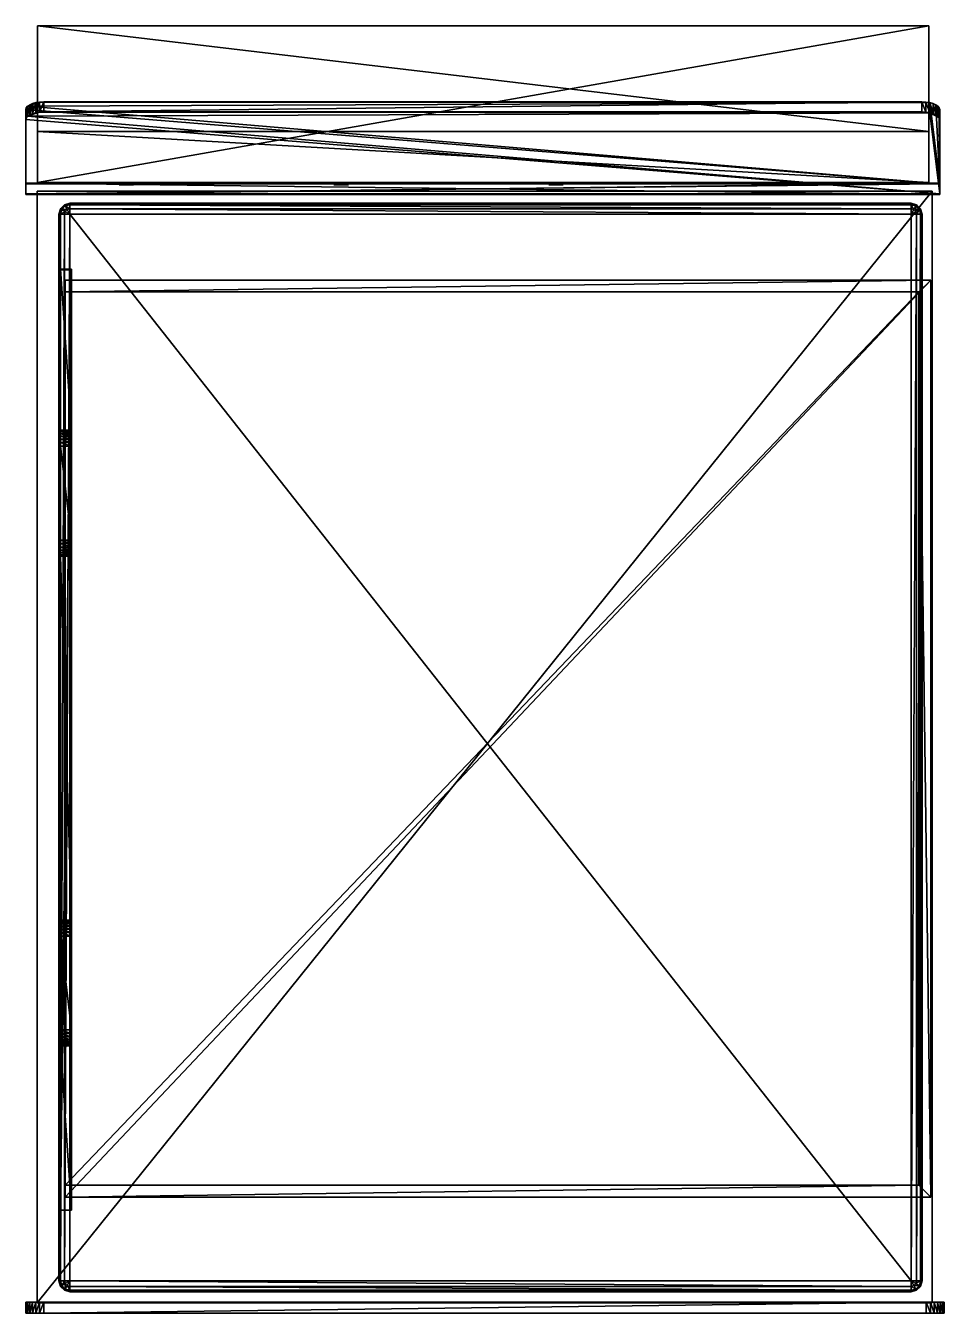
# Model space of a CAD drawing. Header units: centimetres. Extents: x -825 to 825, y -1155 to 1155.
import ezdxf

# ---------------------------------------------------------------- set-up
doc = ezdxf.new("R2010")
doc.units = ezdxf.units.CM
for name, color, linetype, true_color in [('beige', 7, 'Continuous', 0xb11b58), ('beige001', 7, 'Continuous', 0xb11b58), ('fabric', 7, 'Continuous', 0xb11b58), ('grey', 7, 'Continuous', 0xb11b58)]:
    doc.layers.add(name, color=color, linetype=linetype, true_color=true_color)

msp = doc.modelspace()

# ---------------------------------------------------------------- meshes
at = {"layer": 'beige', "color": 116, "true_color": 0x06873a}
mesh = msp.add_polyface(dxfattribs=at)
corners = [(-792.4, 1018.6, 476.4), (-799.7, 1018.2, 475.7), (-806.5, 1017.2, 473.5), (-812.5, 1015.6, 470), (-817.5, 1013.5, 465.5), (-821.3, 1010.9, 460), (-823.8, 1008.1, 453.9), (-824.6, 1004.9, 447.2), (-792.4, 1000.4, 484.9), (-799.7, 1000.1, 484.1), (-806.5, 999.1, 481.9), (-812.5, 997.4, 478.5), (-817.5, 995.3, 473.9), (-821.3, 992.8, 468.5), (-823.8, 989.9, 462.3), (-824.6, 986.8, 455.6), (784.3, 1018.6, 476.4), (791.7, 1018.2, 475.7), (791.7, 1000.1, 484.1), (784.3, 1000.4, 484.9), (798.5, 1017.2, 473.5), (798.5, 999.1, 481.9), (804.5, 1015.6, 470), (804.5, 997.4, 478.5), (809.5, 1013.5, 465.5), (809.5, 995.3, 473.9), (813.3, 1010.9, 460), (813.3, 992.8, 468.5), (815.7, 1008.1, 453.9), (815.7, 989.9, 462.3), (816.6, 1004.9, 447.2), (816.6, 986.8, 455.6), (-824.6, 871.7, 161.5), (-824.6, 853.6, 170), (816.6, 871.7, 161.5), (816.6, 853.6, 170), (-792.4, -1135.1, 88.6), (-799.8, -1135.1, 87.8), (-806.5, -1135.1, 85.4), (-812.5, -1135.1, 81.6), (-817.5, -1135.1, 76.6), (-821.3, -1135.1, 70.6), (-823.8, -1135.1, 63.8), (-824.6, -1135.1, 56.4), (-792.4, -1155.1, 88.6), (-799.8, -1155.1, 87.8), (-806.5, -1155.1, 85.4), (-812.5, -1155.1, 81.6), (-817.5, -1155.1, 76.6), (-821.3, -1155.1, 70.6), (-823.8, -1155.1, 63.8), (-824.6, -1155.1, 56.4), (792.4, -1135.1, 88.6), (799.8, -1135.1, 87.8), (799.8, -1155.1, 87.8), (792.4, -1155.1, 88.6), (806.5, -1135.1, 85.4), (806.5, -1155.1, 85.4), (812.5, -1135.1, 81.6), (812.5, -1155.1, 81.6), (817.5, -1135.1, 76.6), (817.5, -1155.1, 76.6), (821.3, -1135.1, 70.6), (821.3, -1155.1, 70.6), (823.8, -1135.1, 63.8), (823.8, -1155.1, 63.8), (824.6, -1135.1, 56.4), (824.6, -1155.1, 56.4), (-824.6, -1135.1, -484.7), (-824.6, -1155.1, -484.7), (824.6, -1135.1, -484.7), (824.6, -1155.1, -484.7)]
mesh.append_faces([[corners[k] for k in face] for face in [(34, 7, 5), (5, 3, 1), (1, 16, 20), (5, 1, 20), (34, 5, 20), (34, 20, 24), (28, 34, 24), (21, 19, 9), (9, 11, 13), (21, 9, 13), (13, 15, 35), (21, 13, 35), (21, 35, 29), (25, 21, 29), (70, 43, 41), (41, 39, 37), (37, 52, 56), (41, 37, 56), (70, 41, 56), (70, 56, 60), (64, 70, 60), (57, 55, 45), (45, 47, 49), (57, 45, 49), (49, 51, 71), (57, 49, 71), (57, 71, 65), (61, 57, 65)]], dxfattribs={"vtx0": -1, "vtx1": -1, "vtx2": -1, "color": 116})
mesh.append_faces([[corners[k] for k in face] for face in [(26, 28, 24), (27, 25, 29), (62, 64, 60), (63, 61, 65)]], dxfattribs={"vtx1": -1, "color": 116})
mesh.append_faces([[corners[k] for k in face] for face in [(9, 8, 0), (0, 1, 9), (10, 9, 1), (1, 2, 10), (11, 10, 2), (2, 3, 11), (12, 11, 3), (3, 4, 12), (13, 12, 4), (4, 5, 13), (14, 13, 5), (5, 6, 14), (15, 14, 6), (6, 7, 15), (32, 33, 15), (15, 7, 32), (18, 17, 16), (16, 19, 18), (21, 20, 17), (17, 18, 21), (23, 22, 20), (20, 21, 23), (25, 24, 22), (22, 23, 25), (27, 26, 24), (24, 25, 27), (29, 28, 26), (26, 27, 29), (31, 30, 28), (28, 29, 31), (31, 35, 34), (34, 30, 31), (28, 30, 34), (34, 32, 7), (7, 6, 5), (5, 4, 3), (3, 2, 1), (1, 0, 16), (16, 17, 20), (20, 22, 24), (25, 23, 21), (21, 18, 19), (19, 8, 9), (9, 10, 11), (11, 12, 13), (13, 14, 15), (15, 33, 35), (35, 31, 29), (8, 19, 16), (16, 0, 8), (34, 35, 33), (33, 32, 34), (45, 44, 36), (36, 37, 45), (46, 45, 37), (37, 38, 46), (47, 46, 38), (38, 39, 47), (48, 47, 39), (39, 40, 48), (49, 48, 40), (40, 41, 49), (50, 49, 41), (41, 42, 50), (51, 50, 42), (42, 43, 51), (68, 69, 51), (51, 43, 68), (54, 53, 52), (52, 55, 54), (57, 56, 53), (53, 54, 57), (59, 58, 56), (56, 57, 59), (61, 60, 58), (58, 59, 61), (63, 62, 60), (60, 61, 63), (65, 64, 62), (62, 63, 65), (67, 66, 64), (64, 65, 67), (67, 71, 70), (70, 66, 67), (64, 66, 70), (70, 68, 43), (43, 42, 41), (41, 40, 39), (39, 38, 37), (37, 36, 52), (52, 53, 56), (56, 58, 60), (61, 59, 57), (57, 54, 55), (55, 44, 45), (45, 46, 47), (47, 48, 49), (49, 50, 51), (51, 69, 71), (71, 67, 65), (44, 55, 52), (52, 36, 44)]], dxfattribs={"vtx2": -1, "color": 116})
at = {"layer": 'beige001', "color": 116, "true_color": 0x06873a}
mesh = msp.add_polyface(dxfattribs=at)
corners = [(114.4, 869.4, 117.7), (140.6, 869.4, 117.7), (114.4, 869.4, 188.6), (140.6, 869.4, 188.6), (-271.4, 869.4, 117.7), (-245.1, 869.4, 117.7), (-271.4, 869.4, 188.6), (-245.1, 869.4, 188.6), (-657.1, 869.4, 117.7), (-630.9, 869.4, 117.7), (-657.1, 869.4, 188.6), (-630.9, 869.4, 188.6)]
mesh.append_faces([[corners[k] for k in face] for face in [(0, 1, 3), (3, 2, 0), (4, 5, 7), (7, 6, 4), (8, 9, 11), (11, 10, 8)]], dxfattribs={"vtx2": -1, "color": 116})
at = {"layer": 'fabric', "color": 116, "true_color": 0x06873a}
mesh = msp.add_polyface(dxfattribs=at)
corners = [(-745.4, 817.1, 65.2), (765.3, 817.1, 65.2), (-745.4, -1097.1, 65.2), (765.3, -1097.1, 65.2), (-745.4, 826.8, 62.6), (-750.2, 825.5, 62.6), (-753.8, 821.9, 62.6), (-755.1, 817.1, 62.6), (-755.1, -1097.1, 62.6), (-753.8, -1102, 62.6), (-750.2, -1105.6, 62.6), (-745.4, -1106.9, 62.6), (765.3, -1106.9, 62.6), (770.1, -1105.6, 62.6), (773.7, -1102, 62.6), (775, -1097.1, 62.6), (775, 817.1, 62.6), (773.7, 821.9, 62.6), (770.1, 825.5, 62.6), (765.3, 826.8, 62.6), (-745.4, 834, 55.4), (-753.8, 831.7, 55.4), (-760, 825.5, 55.4), (-762.3, 817.1, 55.4), (-762.3, -1097.1, 55.4), (-760, -1105.6, 55.4), (-753.8, -1111.7, 55.4), (-745.4, -1114, 55.4), (765.3, -1114, 55.4), (773.7, -1111.7, 55.4), (779.9, -1105.6, 55.4), (782.2, -1097.1, 55.4), (782.2, 817.1, 55.4), (779.9, 825.5, 55.4), (773.7, 831.7, 55.4), (765.3, 834, 55.4), (-745.4, 836.6, 45.7), (-755.1, 834, 45.7), (-762.3, 826.8, 45.7), (-764.9, 817.1, 45.7), (-764.9, -1097.1, 45.7), (-762.3, -1106.9, 45.7), (-755.1, -1114, 45.7), (-745.4, -1116.6, 45.7), (765.3, -1116.6, 45.7), (775, -1114, 45.7), (782.2, -1106.9, 45.7), (784.8, -1097.1, 45.7), (784.8, 817.1, 45.7), (782.2, 826.8, 45.7), (775, 834, 45.7), (765.3, 836.6, 45.7), (-745.4, 836.6, -12.1), (-755.1, 834, -12.1), (-762.3, 826.8, -12.1), (-764.9, 817.1, -12.1), (-764.9, -1097.1, -12.1), (-762.3, -1106.9, -12.1), (-755.1, -1114, -12.1), (-745.4, -1116.6, -12.1), (765.3, -1116.6, -12.1), (775, -1114, -12.1), (782.2, -1106.9, -12.1), (784.8, -1097.1, -12.1), (784.8, 817.1, -12.1), (782.2, 826.8, -12.1), (775, 834, -12.1), (765.3, 836.6, -12.1)]
mesh.append_faces([[corners[k] for k in face] for face in [(0, 4, 5), (0, 5, 6), (0, 6, 7), (2, 8, 9), (2, 9, 10), (2, 10, 11), (3, 12, 13), (3, 13, 14), (3, 14, 15), (1, 16, 17), (1, 17, 18), (1, 18, 19)]], dxfattribs={"color": 116})
mesh.append_faces([[corners[k] for k in face] for face in [(3, 1, 0), (0, 2, 3), (8, 2, 0), (0, 7, 8), (12, 3, 2), (2, 11, 12), (16, 1, 3), (3, 15, 16), (4, 0, 1), (1, 19, 4), (21, 5, 4), (4, 20, 21), (22, 6, 5), (5, 21, 22), (23, 7, 6), (6, 22, 23), (24, 8, 7), (7, 23, 24), (25, 9, 8), (8, 24, 25), (26, 10, 9), (9, 25, 26), (27, 11, 10), (10, 26, 27), (28, 12, 11), (11, 27, 28), (29, 13, 12), (12, 28, 29), (30, 14, 13), (13, 29, 30), (31, 15, 14), (14, 30, 31), (32, 16, 15), (15, 31, 32), (33, 17, 16), (16, 32, 33), (34, 18, 17), (17, 33, 34), (35, 19, 18), (18, 34, 35), (20, 4, 19), (19, 35, 20), (37, 21, 20), (20, 36, 37), (38, 22, 21), (21, 37, 38), (39, 23, 22), (22, 38, 39), (40, 24, 23), (23, 39, 40), (41, 25, 24), (24, 40, 41), (42, 26, 25), (25, 41, 42), (43, 27, 26), (26, 42, 43), (44, 28, 27), (27, 43, 44), (45, 29, 28), (28, 44, 45), (46, 30, 29), (29, 45, 46), (47, 31, 30), (30, 46, 47), (48, 32, 31), (31, 47, 48), (49, 33, 32), (32, 48, 49), (50, 34, 33), (33, 49, 50), (51, 35, 34), (34, 50, 51), (36, 20, 35), (35, 51, 36), (53, 37, 36), (36, 52, 53), (54, 38, 37), (37, 53, 54), (55, 39, 38), (38, 54, 55), (56, 40, 39), (39, 55, 56), (57, 41, 40), (40, 56, 57), (58, 42, 41), (41, 57, 58), (59, 43, 42), (42, 58, 59), (60, 44, 43), (43, 59, 60), (61, 45, 44), (44, 60, 61), (62, 46, 45), (45, 61, 62), (63, 47, 46), (46, 62, 63), (64, 48, 47), (47, 63, 64), (65, 49, 48), (48, 64, 65), (66, 50, 49), (49, 65, 66), (67, 51, 50), (50, 66, 67), (52, 36, 51), (51, 67, 52)]], dxfattribs={"vtx2": -1, "color": 116})
at = {"layer": 'grey', "color": 116, "true_color": 0x06873a}
mesh = msp.add_polyface(dxfattribs=at)
corners = [(-824.6, 872.5, 154.7), (-824.6, 852.5, 154.7), (816.6, 872.5, 154.7), (816.6, 852.5, 154.7), (-824.6, 852.5, -479.1), (816.6, 872.5, -479.1), (-824.6, 872.5, -479.1), (816.6, 852.5, -479.1), (-753.8, -946.6, -478.9), (800.2, -946.6, -478.9), (-753.8, 698.9, -478.9), (800.2, 698.9, -478.9), (-753.8, -946.6, -297), (800.2, -946.6, -297), (-753.8, 698.9, -297), (800.2, 698.9, -297), (-753.8, -925.1, -457.4), (778.7, -925.1, -457.4), (-753.8, 677.4, -457.4), (778.7, 677.4, -457.4), (-753.8, -925.1, -297), (778.7, -925.1, -297), (-753.8, 677.4, -297), (778.7, 677.4, -297), (-742.3, 203.6, -315.6), (-742.3, 204.4, -322.1), (-742.3, 206.6, -328.2), (-742.3, 210, -333.5), (-742.3, 214.4, -338), (-742.3, 219.7, -341.3), (-742.3, 225.8, -343.5), (-742.3, 232.3, -344.3), (-742.3, 400.6, -344.3), (-742.3, 407.2, -343.5), (-742.3, 413.2, -341.3), (-742.3, 418.5, -338), (-742.3, 423, -333.5), (-742.3, 426.4, -328.2), (-742.3, 428.5, -322.1), (-742.3, 429.3, -315.6), (-742.3, 429.3, -275), (-742.3, 718.4, -274.6), (-742.3, 717.1, -484.9), (-742.3, -970.3, -484.9), (-742.3, -970.3, -275.6), (-742.3, -675, -274.3), (-742.3, -675.3, -315.6), (-742.3, -674.5, -322.1), (-742.3, -672.4, -328.2), (-742.3, -669, -333.5), (-742.3, -664.5, -338), (-742.3, -659.2, -341.3), (-742.3, -653.2, -343.5), (-742.3, -646.6, -344.3), (-742.3, -478.4, -344.3), (-742.3, -471.8, -343.5), (-742.3, -465.7, -341.3), (-742.3, -460.4, -338), (-742.3, -456, -333.5), (-742.3, -452.6, -328.2), (-742.3, -450.4, -322.1), (-742.3, -449.7, -315.6), (-742.3, -449.7, -275), (-742.3, 203.6, -275.7), (-762.3, 203.6, -315.6), (-762.3, 204.4, -322.1), (-762.3, 206.6, -328.2), (-762.3, 210, -333.5), (-762.3, 214.4, -338), (-762.3, 219.7, -341.3), (-762.3, 225.8, -343.5), (-762.3, 232.3, -344.3), (-762.3, 400.6, -344.3), (-762.3, 407.2, -343.5), (-762.3, 413.2, -341.3), (-762.3, 418.5, -338), (-762.3, 423, -333.5), (-762.3, 426.4, -328.2), (-762.3, 428.5, -322.1), (-762.3, 429.3, -315.6), (-762.3, 429.3, -275), (-762.3, 718.4, -274.6), (-762.3, 717.1, -484.9), (-762.3, -970.3, -484.9), (-762.3, -970.3, -275.6), (-762.3, -675, -274.3), (-762.3, -675.3, -315.6), (-762.3, -674.5, -322.1), (-762.3, -672.4, -328.2), (-762.3, -669, -333.5), (-762.3, -664.5, -338), (-762.3, -659.2, -341.3), (-762.3, -653.2, -343.5), (-762.3, -646.6, -344.3), (-762.3, -478.4, -344.3), (-762.3, -471.8, -343.5), (-762.3, -465.7, -341.3), (-762.3, -460.4, -338), (-762.3, -456, -333.5), (-762.3, -452.6, -328.2), (-762.3, -450.4, -322.1), (-762.3, -449.7, -315.6), (-762.3, -449.7, -275), (-762.3, 203.6, -275.7), (-803.9, -1136.5, -239.8), (802.7, -1136.5, -239.8), (-803.9, 858.4, -239.8), (802.7, 858.4, -239.8), (-803.9, -1136.5, 38.8), (802.7, -1136.5, 38.8), (-803.9, 858.4, 38.8), (802.7, 858.4, 38.8), (796.9, 1155.1, 353.8), (796.9, 1155.1, -478.8), (796.9, 873.7, -478.8), (796.9, 873.7, 154), (796.9, 965.3, 353.8), (-803.4, 1155.1, 353.8), (-803.4, 1155.1, -478.8), (-803.4, 873.7, -478.8), (-803.4, 873.7, 154), (-803.4, 965.3, 353.8)]
mesh.append_faces([[corners[k] for k in face] for face in [(44, 46, 45), (113, 115, 114)]], dxfattribs={"vtx0": -1, "color": 116})
mesh.append_faces([[corners[k] for k in face] for face in [(84, 86, 83), (118, 120, 117)]], dxfattribs={"vtx0": -1, "vtx1": -1, "color": 116})
mesh.append_faces([[corners[k] for k in face] for face in [(43, 29, 54), (94, 69, 83)]], dxfattribs={"vtx0": -1, "vtx1": -1, "vtx2": -1, "color": 116})
mesh.append_faces([[corners[k] for k in face] for face in [(42, 40, 39), (42, 39, 38), (42, 38, 37), (42, 37, 36), (42, 36, 35), (42, 35, 34), (42, 34, 33), (42, 33, 32), (43, 32, 31), (43, 31, 30), (43, 30, 29), (24, 61, 60), (26, 60, 59), (26, 59, 58), (27, 58, 57), (28, 57, 56), (29, 56, 55), (29, 55, 54), (43, 54, 53), (43, 53, 52), (43, 52, 51), (43, 51, 50), (43, 50, 49), (43, 49, 48), (43, 48, 47), (43, 47, 46), (101, 103, 64), (100, 64, 65), (100, 65, 66), (98, 66, 67), (97, 67, 68), (96, 68, 69), (72, 82, 83)]], dxfattribs={"vtx0": -1, "vtx2": -1, "color": 116})
mesh.append_faces([[corners[k] for k in face] for face in [(43, 42, 32), (24, 63, 61), (25, 24, 60), (26, 25, 60), (27, 26, 58), (28, 27, 57), (29, 28, 56), (44, 43, 46), (100, 101, 64), (99, 100, 66), (98, 99, 66), (97, 98, 67), (96, 97, 68), (95, 96, 69), (94, 95, 69), (79, 80, 82), (78, 79, 82), (77, 78, 82), (76, 77, 82), (75, 76, 82), (74, 75, 82), (73, 74, 82), (72, 73, 82), (71, 72, 83), (70, 71, 83), (69, 70, 83), (93, 94, 83), (92, 93, 83), (91, 92, 83), (90, 91, 83), (89, 90, 83), (88, 89, 83), (87, 88, 83), (86, 87, 83), (113, 112, 115)]], dxfattribs={"vtx1": -1, "vtx2": -1, "color": 116})
mesh.append_faces([[corners[k] for k in face] for face in [(6, 4, 1), (1, 0, 6), (7, 5, 2), (2, 3, 7), (5, 6, 0), (0, 2, 5), (4, 7, 3), (3, 1, 4), (3, 2, 0), (0, 1, 3), (5, 7, 4), (4, 6, 5), (11, 9, 8), (8, 10, 11), (13, 12, 8), (8, 9, 13), (15, 13, 9), (9, 11, 15), (14, 15, 11), (11, 10, 14), (16, 17, 19), (19, 18, 16), (16, 20, 21), (21, 17, 16), (17, 21, 23), (23, 19, 17), (19, 23, 22), (22, 18, 19), (16, 18, 10), (10, 8, 16), (21, 20, 12), (12, 13, 21), (20, 16, 8), (8, 12, 20), (23, 21, 13), (13, 15, 23), (18, 22, 14), (14, 10, 18), (22, 23, 15), (15, 14, 22), (65, 64, 24), (24, 25, 65), (66, 65, 25), (25, 26, 66), (67, 66, 26), (26, 27, 67), (68, 67, 27), (27, 28, 68), (69, 68, 28), (28, 29, 69), (70, 69, 29), (29, 30, 70), (71, 70, 30), (30, 31, 71), (72, 71, 31), (31, 32, 72), (73, 72, 32), (32, 33, 73), (74, 73, 33), (33, 34, 74), (75, 74, 34), (34, 35, 75), (76, 75, 35), (35, 36, 76), (77, 76, 36), (36, 37, 77), (78, 77, 37), (37, 38, 78), (79, 78, 38), (38, 39, 79), (80, 79, 39), (39, 40, 80), (81, 80, 40), (40, 41, 81), (82, 81, 41), (41, 42, 82), (83, 82, 42), (42, 43, 83), (84, 83, 43), (43, 44, 84), (85, 84, 44), (44, 45, 85), (86, 85, 45), (45, 46, 86), (87, 86, 46), (46, 47, 87), (88, 87, 47), (47, 48, 88), (89, 88, 48), (48, 49, 89), (90, 89, 49), (49, 50, 90), (91, 90, 50), (50, 51, 91), (92, 91, 51), (51, 52, 92), (93, 92, 52), (52, 53, 93), (94, 93, 53), (53, 54, 94), (95, 94, 54), (54, 55, 95), (96, 95, 55), (55, 56, 96), (97, 96, 56), (56, 57, 97), (98, 97, 57), (57, 58, 98), (99, 98, 58), (58, 59, 99), (100, 99, 59), (59, 60, 100), (101, 100, 60), (60, 61, 101), (102, 101, 61), (61, 62, 102), (103, 102, 62), (62, 63, 103), (64, 103, 63), (63, 24, 64), (42, 41, 40), (63, 62, 61), (84, 85, 86), (101, 102, 103), (80, 81, 82), (104, 106, 107), (107, 105, 104), (108, 109, 111), (111, 110, 108), (104, 105, 109), (109, 108, 104), (105, 107, 111), (111, 109, 105), (107, 106, 110), (110, 111, 107), (106, 104, 108), (108, 110, 106), (118, 117, 112), (112, 113, 118), (119, 118, 113), (113, 114, 119), (120, 119, 114), (114, 115, 120), (121, 120, 115), (115, 116, 121), (117, 121, 116), (116, 112, 117), (112, 116, 115), (118, 119, 120), (120, 121, 117)]], dxfattribs={"vtx2": -1, "color": 116})

doc.saveas('drawing.dxf')
